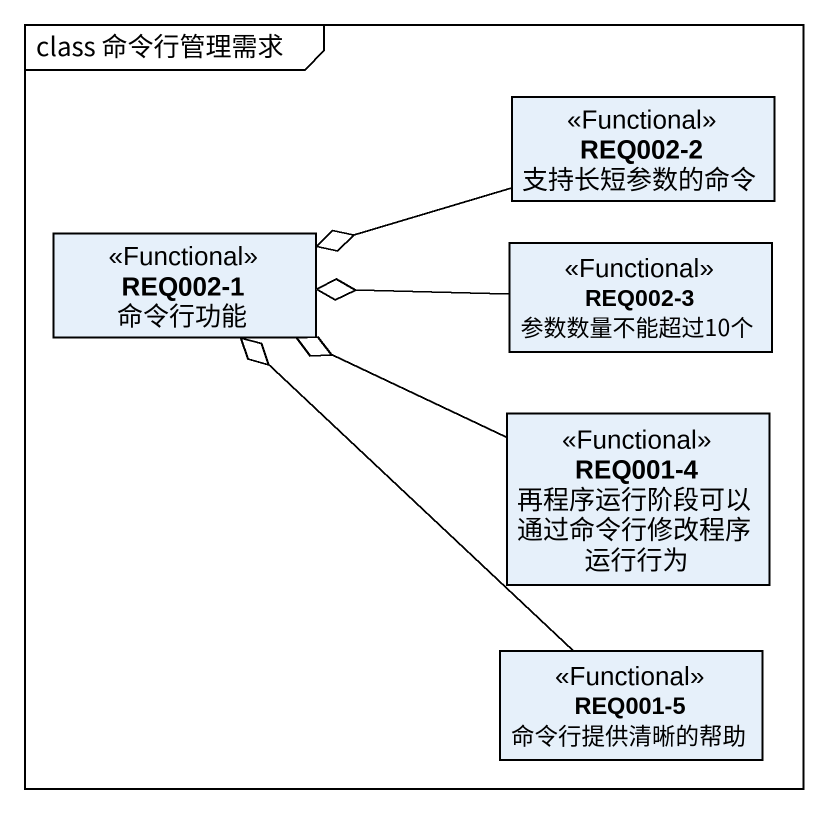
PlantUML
@startuml
mainframe class 命令行管理需求
hide circle
hide empty members
class "REQ002-2 支持长短参数的命令" as REQ002_2_支持长短参数的命令 <<Functional>>
class "REQ002-1 命令行功能" as REQ002_1_命令行功能 <<Functional>>
class "REQ002-3 参数数量不能超过10个" as REQ002_3_参数数量不能超过10个 <<Functional>>
class "REQ001-4 再程序运行阶段可以通过命令行修改程序运行行为" as REQ001_4 <<Functional>>
class "REQ001-5 命令行提供清晰的帮助" as REQ001_5_命令行提供清晰的帮助 <<Functional>>
REQ002_2_支持长短参数的命令 -left-o REQ002_1_命令行功能
REQ002_3_参数数量不能超过10个 -left-o REQ002_1_命令行功能
REQ001_4 -left-o REQ002_1_命令行功能
REQ001_5_命令行提供清晰的帮助 -up-o REQ002_1_命令行功能
@enduml
